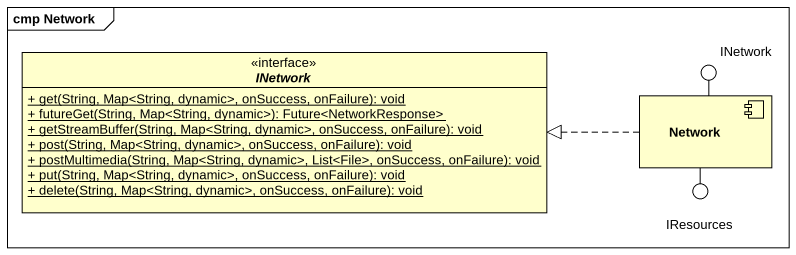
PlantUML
@startuml
mainframe cmp Network
allowmixing
hide circle
hide empty members
skinparam classAttributeIconSize 0
interface INetwork <<interface>> {
  {static} + get(String, Map<String, dynamic>, onSuccess, onFailure): void
  {static} + futureGet(String, Map<String, dynamic>): Future<NetworkResponse>
  {static} + getStreamBuffer(String, Map<String, dynamic>, onSuccess, onFailure): void
  {static} + post(String, Map<String, dynamic>, onSuccess, onFailure): void
  {static} + postMultimedia(String, Map<String, dynamic>, List<File>, onSuccess, onFailure): void
  {static} + put(String, Map<String, dynamic>, onSuccess, onFailure): void
  {static} + delete(String, Map<String, dynamic>, onSuccess, onFailure): void
}
() "INetwork" as INetwork_2
component "Network" as Network_
() IResources
Network_ -up- INetwork_2
Network_ -- IResources
Network_ .left.|> INetwork
@enduml
